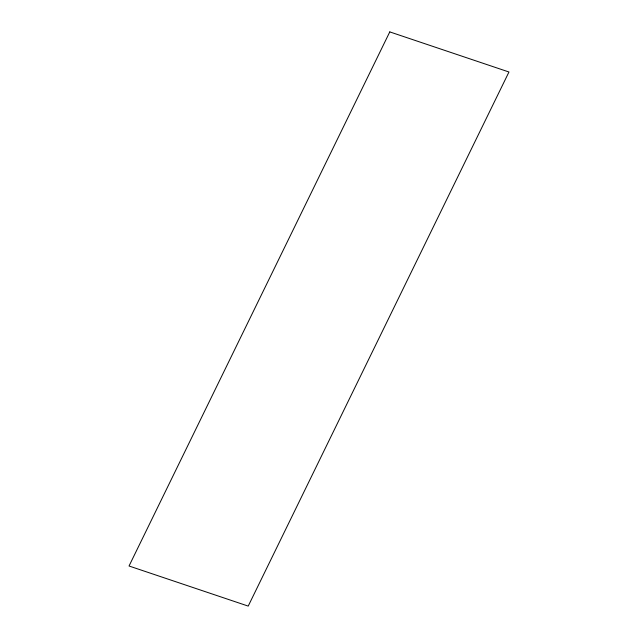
<?xml version="1.0" encoding="UTF-8"?>
<svg xmlns="http://www.w3.org/2000/svg" width="638" height="638" viewBox="0 0 638 638"><rect width="100%" height="100%" fill="white"/><g stroke="black" fill="none" stroke-linecap="round" stroke-linejoin="round"><path stroke-width="0.96" d="M389.786 31.9L129.036 566.002L248.214 606.1L508.965 71.998L389.786 31.9"/></g></svg>
